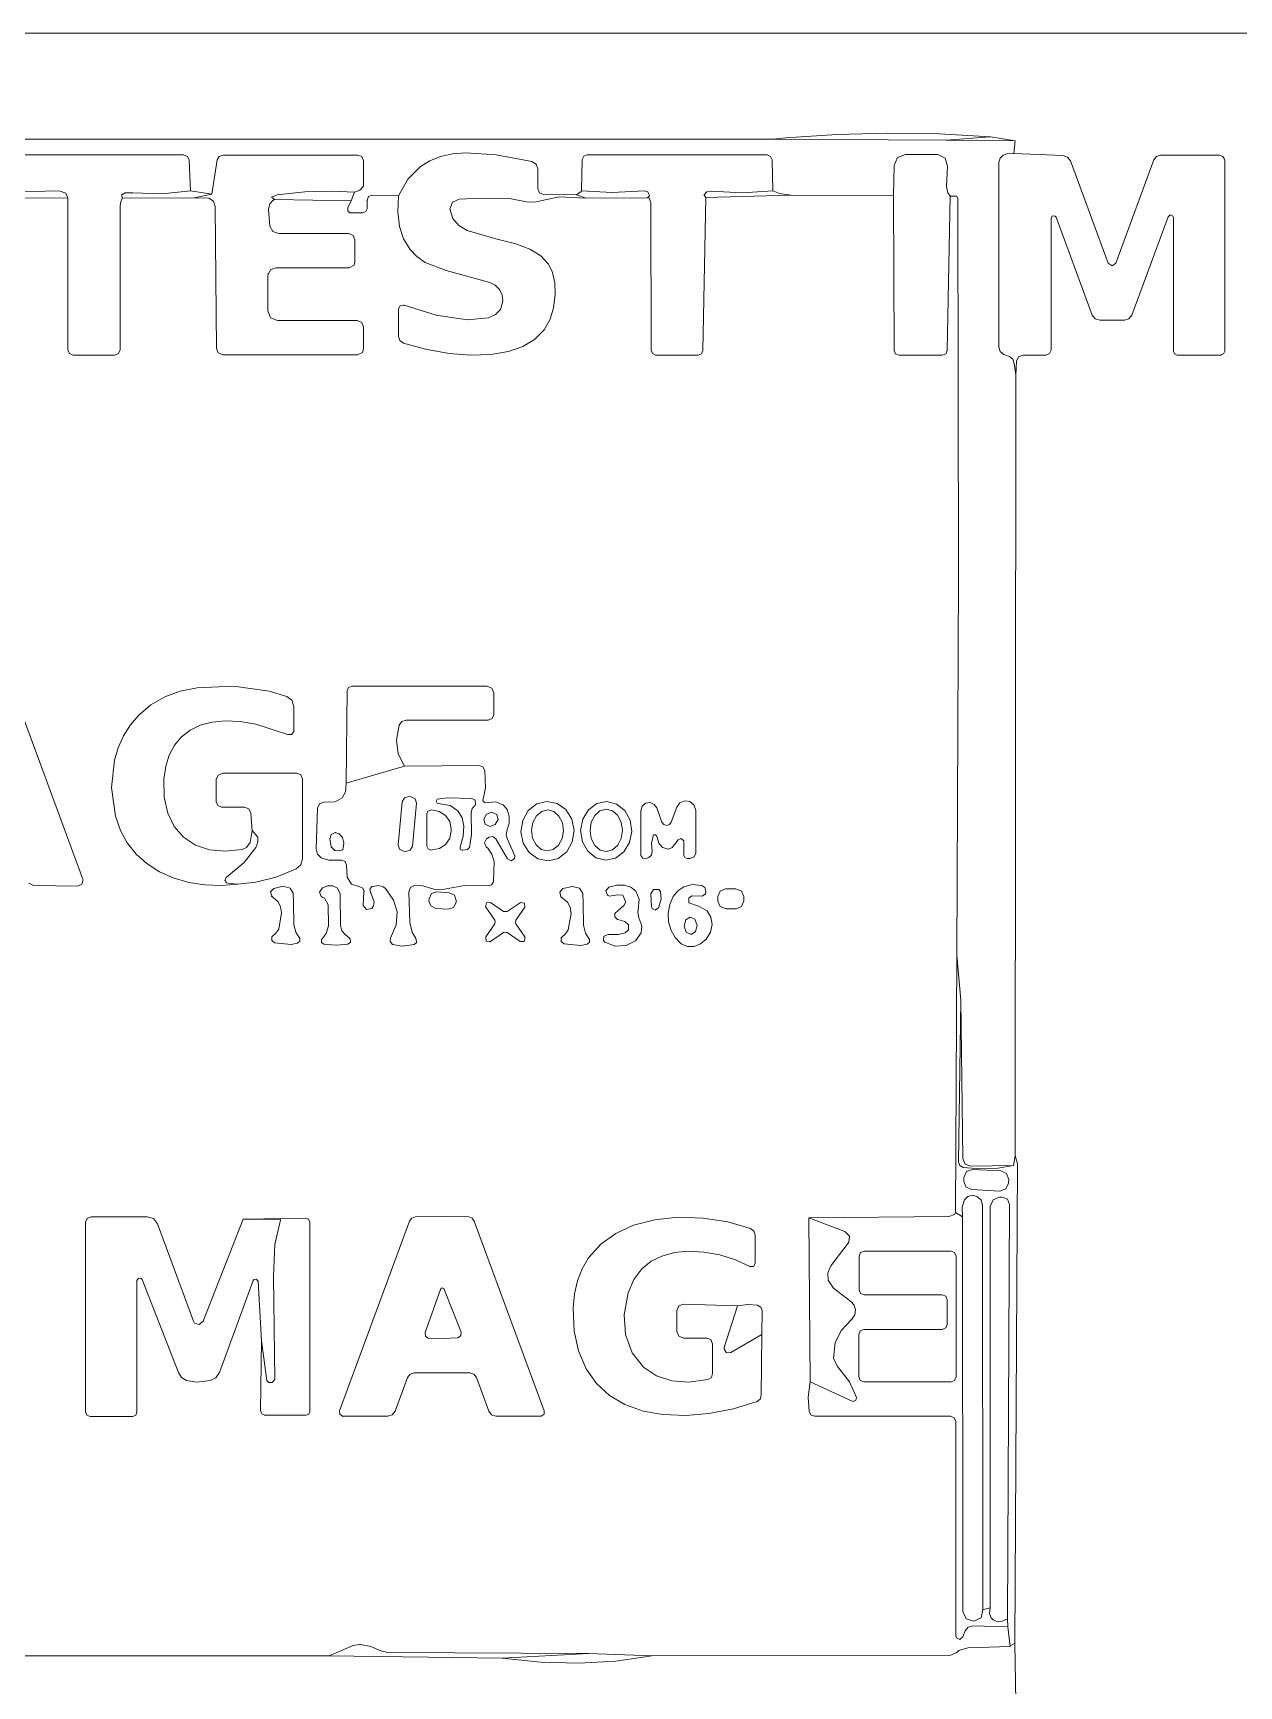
# Model space of a CAD drawing. Extents: x 0 to 650, y 0 to 488.
# Drawn here: x 410 to 548.6, y 298 to 488 of the extents above; entities that cross this region are included whole.
import ezdxf

# ---------------------------------------------------------------- set-up
doc = ezdxf.new("R2010")
doc.units = 0
doc.linetypes.add('Solid', pattern=[0])
doc.layers.add('Layer 1', color=7, linetype='Solid', lineweight=0)

msp = doc.modelspace()

# ---------------------------------------------------------------- linework, layer by layer
at = {"layer": 'Layer 1', "color": 7, "linetype": 'Solid', "lineweight": 0}
msp.add_line((0, 488), (650, 488), dxfattribs=at)
at = {"layer": 'Layer 1', "color": 8, "linetype": 'Solid', "lineweight": 0}
for p, q in [((494.97, 475.79), (408.5, 475.82)), ((522.71, 474.17), (522.85, 475.61)), ((448.56, 469.2), (448.38, 468.78)), ((448.98, 469.37), (448.56, 469.2)), ((452, 469.31), (448.98, 469.37)), ((508.89, 469.33), (497.09, 469.37)), ((516.17, 469.27), (515.39, 469.25)), ((516.27, 468.99), (516.17, 469.27)), ((413.99, 469.04), (406.21, 469.06)), ((446.16, 467.9), (446.55, 468.7)), ((446.16, 467.56), (446.16, 467.9)), ((446.42, 467.34), (446.16, 467.56)), ((446.51, 467.33), (446.42, 467.34)), ((447.91, 467.33), (446.51, 467.33)), ((448.26, 467.49), (447.91, 467.33)), ((448.38, 467.8), (448.26, 467.49)), ((448.38, 468.78), (448.38, 468.78)), ((448.38, 468.78), (448.38, 467.8)), ((516.36, 425.51), (516.27, 468.99)), ((522.86, 358.97), (522.96, 448.69)), ((516.16, 382.04), (516.36, 425.51)), ((516.4, 302.11), (516.16, 301.88)), ((517.43, 302.43), (516.4, 302.11)), ((522.31, 302.59), (517.43, 302.43)), ((523, 292.23), (522.82, 302.97)), ((444.03, 301.49), (403.85, 301.51)), ((515.35, 301.53), (481.12, 301.49)), ((516.16, 301.88), (515.35, 301.53))]:
    msp.add_line(p, q, dxfattribs=at)
at = {"layer": 'Layer 1', "color": 254, "linetype": 'Solid', "lineweight": 0}
for p, q in [((496.52, 475.94), (494.97, 475.79)), ((502.37, 476.33), (496.52, 475.94)), ((496.52, 475.94), (496.52, 475.94)), ((508.24, 476.49), (502.37, 476.33)), ((514.13, 476.41), (508.24, 476.49)), ((520.04, 476.09), (514.13, 476.41)), ((516.16, 382.04), (516, 352.46)), ((517.28, 357.15), (516.97, 356.49)), ((517.97, 357.4), (517.28, 357.15)), ((521.22, 357.24), (517.97, 357.4)), ((521.88, 356.93), (521.22, 357.24)), ((522.82, 302.97), (523.12, 358)), ((523.07, 358.34), (522.86, 358.97)), ((523.12, 358), (523.07, 358.34)), ((516.97, 356.49), (516.95, 356.07)), ((516.95, 356.07), (517.2, 355.39)), ((517.2, 355.39), (517.86, 355.08)), ((521.8, 355.17), (522.11, 355.83)), ((522.13, 356.25), (521.88, 356.93)), ((522.11, 355.83), (522.13, 356.25)), ((517.03, 353.9), (516.76, 353.07)), ((517.44, 354.29), (517.03, 353.9)), ((517.99, 354.43), (517.44, 354.29)), ((517.86, 355.08), (521.11, 354.92)), ((518.55, 354.27), (517.99, 354.43)), ((518.95, 353.87), (518.55, 354.27)), ((519.1, 353.31), (518.95, 353.87)), ((520.33, 353.91), (520.01, 353.15)), ((521.08, 354.22), (520.33, 353.91)), ((521.37, 354.22), (521.08, 354.22)), ((521.11, 354.92), (521.8, 355.17)), ((521.97, 353.97), (521.37, 354.22)), ((522.22, 353.37), (521.97, 353.97)), ((521.97, 305.75), (522.22, 353.37)), ((516.76, 353.07), (516.8, 351.96)), ((519.17, 306.8), (519.1, 353.31)), ((520.01, 353.15), (519.98, 307.03)), ((522.02, 304.84), (522.31, 302.59))]:
    msp.add_line(p, q, dxfattribs=at)
at = {"layer": 'Layer 1', "color": 250, "linetype": 'Solid', "lineweight": 0}
for p, q in [((514.94, 475.68), (494.97, 475.79)), ((420.6, 469.63), (420.2, 469.39)), ((420.2, 469.39), (420.22, 469.03)), ((421.47, 469.64), (420.6, 469.63)), ((424.83, 469.54), (421.47, 469.64)), ((428.09, 469.86), (424.83, 469.54)), ((428.53, 469.07), (430.56, 469.47)), ((438.04, 469.39), (437.41, 469.15)), ((441.24, 469.75), (438.04, 469.39)), ((444.43, 469.83), (441.24, 469.75)), ((446.94, 469.7), (444.43, 469.83)), ((472.45, 469.42), (473.57, 469.04)), ((476.55, 469.66), (473.04, 469.86)), ((480.26, 469.87), (476.55, 469.66)), ((480.67, 469.74), (480.26, 469.87)), ((480.6, 469.06), (480.85, 469.29)), ((480.85, 469.34), (480.67, 469.74)), ((480.85, 469.29), (480.85, 469.34)), ((487.11, 469.4), (487.1, 469.39)), ((487.1, 469.39), (487.32, 469.11)), ((487.45, 469.76), (487.11, 469.4)), ((487.92, 469.83), (487.45, 469.76)), ((491.51, 469.64), (487.92, 469.83)), ((495.01, 469.86), (491.51, 469.64)), ((437.41, 469.15), (437.76, 468.88)), ((516.61, 376.86), (516.16, 382.04)), ((522.86, 358.97), (522.68, 357.84)), ((522.82, 302.97), (522.31, 302.64)), ((522.31, 302.64), (522.31, 302.59)), ((473.83, 301.76), (463.92, 301.22))]:
    msp.add_line(p, q, dxfattribs=at)
at = {"layer": 'Layer 1', "color": 252, "linetype": 'Solid', "lineweight": 0}
for p, q in [((520.04, 476.09), (514.94, 475.68)), ((497.09, 469.37), (487.32, 469.11)), ((428.53, 469.07), (420.22, 469.03)), ((446.55, 468.7), (437.76, 468.88)), ((480.6, 469.06), (473.57, 469.04)), ((467.88, 399.41), (466.91, 398.65)), ((469.04, 399.7), (467.88, 399.41)), ((470.22, 399.47), (469.04, 399.7)), ((471.22, 398.75), (470.22, 399.47)), ((474.8, 399.44), (473.84, 398.73)), ((475.93, 399.68), (474.8, 399.44)), ((477.05, 399.4), (475.93, 399.68)), ((477.99, 398.65), (477.05, 399.4)), ((466.27, 397.52), (466.07, 396.21)), ((466.91, 398.65), (466.27, 397.52)), ((467.43, 397.29), (467.28, 396.39)), ((467.84, 398.05), (467.43, 397.29)), ((468.45, 398.55), (467.84, 398.05)), ((469.15, 398.72), (468.45, 398.55)), ((469.85, 398.53), (469.15, 398.72)), ((470.44, 398.01), (469.85, 398.53)), ((470.83, 397.24), (470.44, 398.01)), ((470.96, 396.33), (470.83, 397.24)), ((471.91, 397.65), (471.22, 398.75)), ((472.17, 396.35), (471.91, 397.65)), ((473.18, 397.65), (472.93, 396.37)), ((473.84, 398.73), (473.18, 397.65)), ((474.15, 397.3), (474.01, 396.37)), ((474.55, 398.09), (474.15, 397.3)), ((475.15, 398.62), (474.55, 398.09)), ((475.87, 398.81), (475.15, 398.62)), ((476.58, 398.63), (475.87, 398.81)), ((477.18, 398.1), (476.58, 398.63)), ((477.59, 397.31), (477.18, 398.1)), ((477.73, 396.37), (477.59, 397.31)), ((478.61, 397.55), (477.99, 398.65)), ((478.81, 396.25), (478.61, 397.55)), ((466.07, 396.21), (466.33, 394.91)), ((467.28, 396.39), (467.41, 395.48)), ((467.41, 395.48), (467.8, 394.71)), ((470.4, 394.67), (470.81, 395.43)), ((470.81, 395.43), (470.96, 396.33)), ((471.97, 395.04), (472.17, 396.35)), ((472.93, 396.37), (473.13, 395.07)), ((474.01, 396.37), (474.15, 395.43)), ((474.15, 395.43), (474.56, 394.64)), ((477.19, 394.65), (477.59, 395.44)), ((477.59, 395.44), (477.73, 396.37)), ((478.56, 394.97), (478.81, 396.25)), ((466.33, 394.91), (467.02, 393.81)), ((467.02, 393.81), (468.02, 393.09)), ((467.8, 394.71), (468.39, 394.19)), ((468.39, 394.19), (469.09, 394)), ((469.09, 394), (469.79, 394.17)), ((469.79, 394.17), (470.4, 394.67)), ((470.36, 393.15), (471.33, 393.91)), ((471.33, 393.91), (471.97, 395.04)), ((473.13, 395.07), (473.75, 393.97)), ((473.75, 393.97), (474.69, 393.22)), ((474.56, 394.64), (475.16, 394.11)), ((474.69, 393.22), (475.81, 392.94)), ((475.16, 394.11), (475.87, 393.93)), ((475.87, 393.93), (476.59, 394.12)), ((476.59, 394.12), (477.19, 394.65)), ((476.94, 393.18), (477.9, 393.89)), ((477.9, 393.89), (478.56, 394.97)), ((468.02, 393.09), (469.2, 392.86)), ((469.2, 392.86), (470.36, 393.15)), ((475.81, 392.94), (476.94, 393.18)), ((516.8, 351.96), (516, 352.46)), ((519.21, 306.83), (519.17, 306.8)), ((519.98, 307.03), (519.21, 306.83)), ((522.02, 304.84), (521.97, 305.75)), ((481.12, 301.49), (473.83, 301.76))]:
    msp.add_line(p, q, dxfattribs=at)
at = {"layer": 'Layer 1', "color": 47, "linetype": 'Solid', "lineweight": 0}
for p, q in [((514.94, 475.68), (522.85, 475.61)), ((427.3, 474), (406.59, 474)), ((427.73, 473.83), (427.3, 474)), ((427.92, 473.41), (427.73, 473.83)), ((428.09, 469.86), (427.92, 473.41)), ((431.16, 473.44), (430.56, 469.47)), ((431.37, 473.83), (431.16, 473.44)), ((431.79, 473.98), (431.37, 473.83)), ((447.29, 473.98), (431.79, 473.98)), ((447.77, 473.8), (447.29, 473.98)), ((447.99, 473.34), (447.77, 473.8)), ((447.99, 470.55), (447.99, 473.34)), ((455.6, 473.33), (454.51, 472.65)), ((456.83, 473.81), (455.6, 473.33)), ((458.21, 474.11), (456.83, 473.81)), ((459.72, 474.22), (458.21, 474.11)), ((463.22, 473.99), (459.72, 474.22)), ((467.33, 473.25), (463.22, 473.99)), ((467.81, 472.95), (467.33, 473.25)), ((473.12, 473.45), (473.04, 469.86)), ((473.29, 473.84), (473.12, 473.45)), ((473.68, 474), (473.29, 473.84)), ((494.35, 474), (473.68, 474)), ((494.76, 473.83), (494.35, 474)), ((494.93, 473.43), (494.76, 473.83)), ((495.01, 469.86), (494.93, 473.43)), ((509.36, 473.68), (508.97, 472.79)), ((510.25, 474.04), (509.36, 473.68)), ((513.9, 474.04), (510.25, 474.04)), ((513.98, 474.04), (513.9, 474.04)), ((514.82, 473.61), (513.98, 474.04)), ((515.09, 472.69), (514.82, 473.61)), ((521.14, 473.64), (521, 473.16)), ((521, 473.16), (521, 451.9)), ((521.5, 473.97), (521.14, 473.64)), ((521.92, 474.13), (521.5, 473.97)), ((522.71, 474.17), (521.92, 474.13)), ((453.08, 471.21), (452, 469.31)), ((454.51, 472.65), (453.08, 471.21)), ((454.51, 472.65), (454.51, 472.65)), ((468, 472.4), (467.81, 472.95)), ((468, 470.1), (468, 472.4)), ((508.97, 472.79), (508.89, 469.33)), ((514.99, 470.35), (515.09, 472.69)), ((406.51, 469.71), (412.98, 469.85)), ((412.98, 469.85), (413.77, 469.61)), ((413.77, 469.61), (413.99, 469.04)), ((446.94, 469.7), (447.57, 469.96)), ((447.57, 469.96), (447.59, 469.97)), ((447.59, 469.97), (447.97, 470.42)), ((447.97, 470.42), (447.99, 470.55)), ((468.19, 469.63), (468, 470.1)), ((468.66, 469.44), (468.19, 469.63)), ((472.45, 469.42), (468.66, 469.44)), ((515.12, 469.64), (514.99, 470.35)), ((515.39, 469.25), (515.12, 469.64)), ((521, 451.9), (521.16, 451.4)), ((521.16, 451.4), (521.58, 451.07)), ((521.58, 451.07), (522.21, 450.84)), ((522.21, 450.84), (522.61, 450.52)), ((522.61, 450.52), (522.74, 450.01)), ((522.74, 450.01), (522.96, 448.69)), ((444.03, 301.49), (463.92, 301.22))]:
    msp.add_line(p, q, dxfattribs=at)
at = {"layer": 'Layer 1', "color": 9, "linetype": 'Solid', "lineweight": 0}
for p, q in [((522.85, 475.61), (520.04, 476.09)), ((528.39, 473.93), (522.71, 474.17)), ((528.9, 473.75), (528.39, 473.93)), ((529.23, 473.32), (528.9, 473.75)), ((533.57, 461.56), (529.23, 473.32)), ((538.8, 473.42), (534.43, 461.56)), ((539.1, 473.8), (538.8, 473.42)), ((539.57, 473.95), (539.1, 473.8)), ((546.34, 473.95), (539.57, 473.95)), ((546.72, 473.82), (546.34, 473.95)), ((546.93, 473.49), (546.72, 473.82)), ((546.95, 473.34), (546.93, 473.49)), ((546.95, 451.44), (546.95, 473.34)), ((451.92, 467.44), (452, 469.31)), ((508.97, 451.53), (508.89, 469.33)), ((515.39, 469.25), (515.07, 451.53)), ((414, 451.61), (413.99, 469.04)), ((420.08, 468.61), (420.01, 468.2)), ((420.01, 468.2), (420.01, 451.6)), ((420.22, 469.03), (420.08, 468.61)), ((430.21, 469.03), (428.53, 469.07)), ((430.73, 468.67), (430.21, 469.03)), ((430.94, 468.07), (430.73, 468.67)), ((431.06, 451.76), (430.94, 468.07)), ((437.22, 468.37), (437.05, 467.74)), ((437.05, 467.74), (437.19, 465.82)), ((437.55, 468.77), (437.22, 468.37)), ((437.76, 468.88), (437.55, 468.77)), ((437.55, 468.77), (437.55, 468.77)), ((452.11, 465.78), (451.92, 467.44)), ((458.19, 468.56), (457.91, 467.75)), ((457.91, 467.75), (457.92, 467.68)), ((457.92, 467.68), (458.24, 466.69)), ((458.98, 468.91), (458.19, 468.56)), ((460.67, 468.97), (458.98, 468.91)), ((464.58, 469.02), (460.67, 468.97)), ((466.69, 468.61), (464.58, 469.02)), ((467.62, 468.56), (466.69, 468.61)), ((470.46, 469.17), (467.62, 468.56)), ((473.57, 469.04), (470.46, 469.17)), ((480.81, 469.01), (480.6, 469.06)), ((480.99, 468.51), (480.81, 469.01)), ((481.02, 451.54), (480.99, 468.51)), ((487.32, 469.11), (486.99, 451.53)), ((437.19, 465.82), (437.56, 465.2)), ((452.58, 464.34), (452.11, 465.78)), ((458.24, 466.69), (458.92, 465.9)), ((458.92, 465.9), (459.87, 465.31)), ((527, 466.72), (527.16, 466.99)), ((527, 451.57), (527, 466.72)), ((527.16, 466.99), (527.47, 466.97)), ((527.47, 466.97), (527.58, 466.83)), ((527.58, 466.83), (531.73, 455.59)), ((536.27, 455.59), (540.44, 466.89)), ((540.44, 466.89), (540.7, 467.1)), ((540.7, 467.1), (540.99, 466.97)), ((540.99, 466.97), (541.05, 466.79)), ((541.05, 466.79), (541.05, 451.45)), ((437.56, 465.2), (438.23, 464.96)), ((438.23, 464.96), (446.28, 464.96)), ((446.28, 464.96), (446.78, 464.75)), ((446.78, 464.75), (446.99, 464.25)), ((446.99, 464.25), (446.99, 461.67)), ((453.32, 463.12), (452.58, 464.34)), ((459.87, 465.31), (463.2, 464.34)), ((463.2, 464.34), (465.49, 463.78)), ((465.49, 463.78), (467.08, 463.18)), ((446.99, 461.67), (446.89, 461.32)), ((454.1, 462.31), (453.32, 463.12)), ((453.32, 463.12), (453.32, 463.12)), ((453.32, 463.12), (453.32, 463.12)), ((455.05, 461.64), (454.1, 462.31)), ((457.46, 460.7), (455.05, 461.64)), ((467.08, 463.18), (468.35, 462.39)), ((468.35, 462.39), (469.22, 461.43)), ((437, 460.3), (436.97, 460.08)), ((436.97, 460.08), (436.97, 456.07)), ((437.33, 460.82), (437, 460.3)), ((437.91, 461.02), (437.33, 460.82)), ((446.34, 461.02), (437.91, 461.02)), ((446.89, 461.32), (446.34, 461.02)), ((462.48, 459.35), (457.46, 460.7)), ((469.22, 461.43), (469.7, 460.47)), ((469.7, 460.47), (469.97, 459.28)), ((534, 461.26), (533.57, 461.56)), ((534.43, 461.56), (534, 461.26)), ((463.11, 459.03), (462.48, 459.35)), ((463.6, 458.53), (463.11, 459.03)), ((463.91, 457.89), (463.6, 458.53)), ((464, 457.19), (463.91, 457.89)), ((470, 457.96), (469.8, 456.4)), ((469.97, 459.28), (470, 457.96)), ((436.97, 456.07), (437.29, 455.29)), ((452.01, 456.29), (452.18, 456.64)), ((452.01, 453.14), (452.01, 456.29)), ((452.18, 456.64), (452.55, 456.74)), ((452.55, 456.74), (452.64, 456.71)), ((452.64, 456.71), (456.31, 455.58)), ((463.16, 455.64), (463.72, 456.22)), ((463.72, 456.22), (464, 457.19)), ((469.8, 456.4), (469.38, 455.04)), ((437.29, 455.29), (438.07, 454.97)), ((438.07, 454.97), (447.23, 454.97)), ((447.23, 454.97), (447.77, 454.75)), ((447.77, 454.75), (447.99, 454.21)), ((447.99, 454.21), (447.99, 451.72)), ((456.31, 455.58), (459.93, 455.04)), ((459.93, 455.04), (462.35, 455.27)), ((462.35, 455.27), (463.16, 455.64)), ((469.38, 455.04), (468.73, 453.91)), ((531.73, 455.59), (532.06, 455.16)), ((532.06, 455.16), (532.58, 455)), ((532.58, 455), (535.43, 455)), ((535.43, 455), (535.94, 455.16)), ((535.94, 455.16), (536.27, 455.59)), ((452.16, 452.66), (452.01, 453.14)), ((452.56, 452.37), (452.16, 452.66)), ((455.09, 451.67), (452.56, 452.37)), ((467.63, 452.79), (466.27, 451.97)), ((468.73, 453.91), (467.63, 452.79)), ((414, 451.6), (414, 451.61)), ((414.18, 451.18), (414, 451.6)), ((414.61, 451), (414.18, 451.18)), ((419.41, 451), (414.61, 451)), ((419.83, 451.18), (419.41, 451)), ((420.01, 451.6), (419.83, 451.18)), ((431.28, 451.24), (431.06, 451.76)), ((431.81, 451.02), (431.28, 451.24)), ((447.29, 451.02), (431.81, 451.02)), ((447.84, 451.29), (447.29, 451.02)), ((447.99, 451.72), (447.84, 451.29)), ((457.8, 451.19), (455.09, 451.67)), ((460.32, 450.99), (457.8, 451.19)), ((462.62, 451.06), (460.32, 450.99)), ((464.63, 451.4), (462.62, 451.06)), ((466.27, 451.97), (464.63, 451.4)), ((481.18, 451.16), (481.02, 451.54)), ((481.55, 451), (481.18, 451.16)), ((486.45, 451), (481.55, 451)), ((481.55, 451), (481.55, 451)), ((486.83, 451.15), (486.45, 451)), ((486.99, 451.53), (486.83, 451.15)), ((509.13, 451.15), (508.97, 451.53)), ((508.97, 451.53), (508.97, 451.53)), ((509.52, 450.99), (509.13, 451.15)), ((514.51, 450.99), (509.52, 450.99)), ((514.9, 451.15), (514.51, 450.99)), ((515.07, 451.53), (514.9, 451.15)), ((522.96, 448.69), (523.03, 450.28)), ((523.03, 450.28), (523.26, 450.78)), ((523.26, 450.78), (523.77, 450.99)), ((523.77, 450.99), (526.41, 450.99)), ((526.41, 450.99), (526.83, 451.16)), ((526.83, 451.16), (527, 451.57)), ((527, 451.57), (527, 451.57)), ((541.05, 451.45), (541.18, 451.13)), ((541.18, 451.13), (541.49, 451)), ((541.49, 451), (546.52, 451)), ((546.52, 451), (546.82, 451.13)), ((546.82, 451.13), (546.95, 451.44)), ((415.71, 390.78), (407.77, 412.3)), ((426.9, 412.36), (425.15, 411.71)), ((428.86, 412.75), (426.9, 412.36)), ((433.08, 412.93), (428.86, 412.75)), ((437.13, 412.36), (433.08, 412.93)), ((439.16, 411.77), (437.13, 412.36)), ((446.09, 412.43), (445.97, 401.78)), ((446.25, 412.79), (446.09, 412.43)), ((446.62, 412.94), (446.25, 412.79)), ((462.19, 412.94), (446.62, 412.94)), ((462.74, 412.71), (462.19, 412.94)), ((462.97, 412.16), (462.74, 412.71)), ((423.53, 410.78), (422.15, 409.62)), ((425.15, 411.71), (423.53, 410.78)), ((439.75, 411.32), (439.16, 411.77)), ((439.98, 410.61), (439.75, 411.32)), ((439.98, 407.86), (439.98, 410.61)), ((462.97, 409.72), (462.97, 412.16)), ((421.18, 408.49), (420.39, 407.24)), ((422.15, 409.62), (421.18, 408.49)), ((428.04, 407.89), (429.2, 408.45)), ((429.2, 408.45), (430.59, 408.82)), ((430.59, 408.82), (432.07, 408.96)), ((432.07, 408.96), (433.81, 408.88)), ((433.81, 408.88), (435.58, 408.58)), ((435.58, 408.58), (439.22, 407.37)), ((451.77, 406.75), (452.08, 408.47)), ((452.08, 408.47), (452.38, 408.88)), ((452.38, 408.88), (452.86, 409.04)), ((452.86, 409.04), (462.29, 409.04)), ((462.29, 409.04), (462.75, 409.22)), ((462.75, 409.22), (462.97, 409.66)), ((462.97, 409.66), (462.97, 409.72)), ((420.39, 407.24), (419.77, 405.87)), ((426.25, 406.17), (427.02, 407.1)), ((427.02, 407.1), (428.04, 407.89)), ((439.22, 407.37), (439.68, 407.38)), ((439.68, 407.38), (439.97, 407.75)), ((439.97, 407.75), (439.98, 407.86)), ((451.97, 405.18), (451.77, 406.75)), ((419.77, 405.87), (419.34, 404.42)), ((425.25, 403.75), (425.64, 405.02)), ((425.64, 405.02), (426.25, 406.17)), ((452.68, 403.76), (451.97, 405.18)), ((451.97, 405.18), (451.97, 405.18)), ((419.34, 404.42), (419.02, 401.3)), ((425.04, 402.26), (425.25, 403.75)), ((431.27, 402.72), (431.05, 402.2)), ((431.79, 402.94), (431.27, 402.72)), ((440.31, 402.94), (431.79, 402.94)), ((440.76, 402.75), (440.31, 402.94)), ((440.95, 402.3), (440.76, 402.75)), ((461.25, 403.83), (452.68, 403.76)), ((461.69, 403.66), (461.25, 403.83)), ((461.9, 403.25), (461.69, 403.66)), ((461.98, 401.25), (461.9, 403.25)), ((419.02, 401.3), (419.47, 398.01)), ((425.07, 400.17), (425.04, 402.26)), ((431.05, 402.2), (431.05, 399.65)), ((440.95, 393.09), (440.95, 402.3)), ((445.97, 401.78), (445.9, 400.8)), ((461.69, 399.82), (461.98, 401.25)), ((425.48, 398.34), (425.07, 400.17)), ((431.05, 399.65), (431.23, 399.22)), ((431.23, 399.22), (431.66, 399.04)), ((431.66, 399.04), (434.28, 399.04)), ((434.28, 399.04), (434.8, 398.84)), ((442.68, 398.92), (442.54, 394.24)), ((442.91, 399.43), (442.68, 398.92)), ((443.43, 399.61), (442.91, 399.43)), ((443.46, 399.61), (443.43, 399.61)), ((444.7, 399.66), (443.46, 399.61)), ((445.53, 400.11), (444.7, 399.66)), ((445.9, 400.8), (445.53, 400.11)), ((445.53, 400.11), (445.53, 400.11)), ((445.53, 400.11), (445.53, 400.11)), ((452.43, 399.64), (451.96, 394.72)), ((452.67, 400.1), (452.43, 399.64)), ((453.17, 400.25), (452.67, 400.1)), ((453.45, 400.22), (453.17, 400.25)), ((453.91, 399.98), (453.45, 400.22)), ((453.59, 394.56), (454.06, 399.48)), ((454.06, 399.48), (453.91, 399.98)), ((456.44, 399.94), (456.33, 399.71)), ((456.33, 399.71), (456.45, 399.5)), ((457.63, 400.1), (456.44, 399.94)), ((456.45, 399.5), (456.57, 399.47)), ((456.57, 399.47), (457.92, 399.22)), ((460.44, 400.04), (457.63, 400.1)), ((457.92, 399.22), (458.83, 398.61)), ((460.81, 399.83), (460.44, 400.04)), ((460.48, 398.88), (460.79, 399.28)), ((460.79, 399.28), (460.86, 399.4)), ((460.86, 399.4), (460.81, 399.83)), ((461.67, 399.75), (461.69, 399.82)), ((461.94, 399.54), (461.67, 399.75)), ((463.14, 399.66), (461.94, 399.54)), ((464.02, 399.3), (463.14, 399.66)), ((464.49, 398.75), (464.02, 399.3)), ((480, 399.17), (479.83, 398.63)), ((480.39, 399.49), (480, 399.17)), ((480.9, 399.56), (480.39, 399.49)), ((481.37, 399.36), (480.9, 399.56)), ((481.67, 398.95), (481.37, 399.36)), ((482.27, 397.32), (481.67, 398.95)), ((483.98, 399.03), (483.35, 397.32)), ((484.33, 399.52), (483.98, 399.03)), ((484.89, 399.76), (484.33, 399.52)), ((485.48, 399.67), (484.89, 399.76)), ((485.95, 399.29), (485.48, 399.67)), ((486.15, 398.65), (485.95, 399.29)), ((419.47, 398.01), (420.03, 396.37)), ((426.22, 396.8), (425.48, 398.34)), ((434.8, 398.84), (435.04, 398.34)), ((435.04, 398.34), (435.18, 396.35)), ((455.37, 398.59), (455.25, 398.28)), ((455.25, 398.28), (455.27, 394.54)), ((455.68, 398.71), (455.37, 398.59)), ((455.84, 398.72), (455.68, 398.71)), ((456.68, 398.55), (455.84, 398.72)), ((457.4, 398.08), (456.68, 398.55)), ((457.89, 397.37), (457.4, 398.08)), ((458.06, 396.53), (457.89, 397.37)), ((458.83, 398.61), (459.31, 397.82)), ((459.31, 397.82), (459.5, 396.86)), ((460.35, 398.39), (460.48, 398.88)), ((460.39, 395.88), (460.35, 398.39)), ((462.12, 398.24), (461.79, 397.66)), ((461.79, 397.66), (461.94, 397.08)), ((461.94, 397.08), (462.5, 396.82)), ((462.74, 398.46), (462.12, 398.24)), ((462.5, 396.82), (463.12, 397.04)), ((463.3, 398.2), (462.74, 398.46)), ((463.12, 397.04), (463.45, 397.62)), ((463.45, 397.62), (463.3, 398.2)), ((464.45, 396.27), (464.72, 397.18)), ((464.73, 398.02), (464.49, 398.75)), ((464.72, 397.18), (464.73, 398.02)), ((479.83, 398.63), (479.83, 393.58)), ((482.48, 397.05), (482.27, 397.32)), ((482.81, 396.94), (482.48, 397.05)), ((483.14, 397.05), (482.81, 396.94)), ((483.35, 397.32), (483.14, 397.05)), ((486.15, 393.76), (486.15, 398.65)), ((420.03, 396.37), (420.83, 394.92)), ((427.29, 395.57), (426.22, 396.8)), ((428.66, 394.68), (427.29, 395.57)), ((435.18, 396.35), (434.96, 394.98)), ((444.27, 395.9), (444.12, 395.39)), ((444.12, 395.39), (444.27, 394.46)), ((444.72, 396.12), (444.27, 395.9)), ((445.19, 395.98), (444.72, 396.12)), ((445.56, 395.55), (445.19, 395.98)), ((445.73, 394.93), (445.56, 395.55)), ((457.42, 394.77), (457.9, 395.48)), ((457.9, 395.48), (458.06, 396.33)), ((458.06, 396.33), (458.06, 396.53)), ((458.06, 396.53), (458.06, 396.53)), ((458.06, 396.33), (458.06, 396.33)), ((459.41, 395.69), (459.07, 394.48)), ((459.5, 396.86), (459.41, 395.69)), ((460.16, 394.39), (460.39, 395.88)), ((461.89, 394.94), (462.11, 395.38)), ((462.11, 395.38), (462.43, 395.58)), ((462.43, 395.58), (462.84, 395.65)), ((462.84, 395.65), (463.18, 395.41)), ((463.18, 395.41), (463.19, 395.4)), ((463.19, 395.4), (464.52, 393.1)), ((464.37, 395.8), (464.45, 396.27)), ((464.53, 395.35), (464.37, 395.8)), ((465.37, 393.43), (464.53, 395.35)), ((481.08, 394.89), (481.25, 395.74)), ((481.25, 395.74), (481.32, 395.84)), ((481.32, 395.84), (481.55, 395.87)), ((481.55, 395.87), (481.69, 395.69)), ((481.69, 395.69), (481.91, 394.88)), ((483.46, 394.41), (484.12, 395.28)), ((484.12, 395.28), (484.46, 395.43)), ((484.46, 395.43), (484.76, 395.22)), ((484.76, 395.22), (484.8, 395.05)), ((420.83, 394.92), (421.85, 393.64)), ((421.85, 393.64), (423.06, 392.56)), ((430.29, 394.14), (428.66, 394.68)), ((432.06, 393.98), (430.29, 394.14)), ((434.04, 394.19), (432.06, 393.98)), ((434.52, 394.39), (434.04, 394.19)), ((434.96, 394.98), (434.52, 394.39)), ((442.54, 394.24), (442.68, 393.65)), ((442.68, 393.65), (443.1, 393.21)), ((443.1, 393.21), (443.97, 392.95)), ((444.27, 394.46), (444.68, 394.06)), ((444.68, 394.06), (445.23, 394)), ((445.23, 394), (445.56, 394.14)), ((445.56, 394.14), (445.65, 394.29)), ((445.65, 394.29), (445.73, 394.93)), ((451.96, 394.72), (452.11, 394.22)), ((452.11, 394.22), (452.57, 393.98)), ((452.57, 393.98), (452.85, 393.95)), ((452.85, 393.95), (453.35, 394.1)), ((453.35, 394.1), (453.59, 394.56)), ((455.27, 394.54), (455.4, 394.24)), ((455.4, 394.24), (455.7, 394.11)), ((455.7, 394.11), (455.86, 394.12)), ((455.86, 394.12), (456.71, 394.29)), ((456.71, 394.29), (457.42, 394.77)), ((459.07, 394.48), (459.09, 394.22)), ((459.09, 394.22), (459.31, 394.09)), ((459.31, 394.09), (459.39, 394.09)), ((459.39, 394.09), (459.93, 394.18)), ((459.93, 394.18), (460.16, 394.39)), ((462.07, 394.48), (461.89, 394.94)), ((462.11, 394.45), (462.07, 394.48)), ((462.26, 394.31), (462.11, 394.45)), ((462.72, 393.64), (462.26, 394.31)), ((462.98, 392.78), (462.72, 393.64)), ((465.34, 393.14), (465.37, 393.43)), ((479.83, 393.58), (479.84, 393.5)), ((479.84, 393.5), (480.06, 393.18)), ((480.45, 393.15), (480.76, 393.27)), ((480.76, 393.27), (481.07, 393.53)), ((481.07, 393.53), (481.14, 393.94)), ((481.14, 393.94), (481.08, 394.89)), ((481.91, 394.88), (482.33, 394.39)), ((482.33, 394.39), (483.02, 394.2)), ((483.02, 394.2), (483.46, 394.41)), ((484.8, 395.05), (484.8, 393.49)), ((484.8, 393.49), (484.91, 393.24)), ((484.91, 393.24), (485.16, 393.13)), ((485.51, 393.13), (485.96, 393.31)), ((485.96, 393.31), (486.15, 393.76)), ((423.06, 392.56), (424.51, 391.62)), ((424.51, 391.62), (426.11, 390.9)), ((437.95, 391), (440.25, 391.95)), ((440.25, 391.95), (440.76, 392.42)), ((440.76, 392.42), (440.95, 393.09)), ((443.97, 392.95), (445.43, 392.93)), ((445.43, 392.93), (445.85, 392.78)), ((445.85, 392.78), (446.02, 392.37)), ((446.02, 392.37), (446.02, 392.33)), ((446.02, 392.33), (446.09, 391)), ((462.9, 390.46), (462.98, 392.78)), ((464.52, 393.1), (464.95, 392.87)), ((464.95, 392.87), (465.34, 393.14)), ((480.06, 393.18), (480.45, 393.15)), ((485.16, 393.13), (485.51, 393.13)), ((409.47, 390.29), (410.09, 390.03)), ((410.09, 390.03), (415.14, 389.97)), ((415.14, 389.97), (415.61, 390.18)), ((415.61, 390.18), (415.74, 390.67)), ((415.74, 390.67), (415.71, 390.78)), ((426.11, 390.9), (427.88, 390.39)), ((427.88, 390.39), (429.73, 390.1)), ((429.73, 390.1), (431.63, 390.04)), ((431.63, 390.04), (433.54, 390.2)), ((433.54, 390.2), (435.6, 390.41)), ((435.6, 390.41), (437.95, 391)), ((435.6, 390.41), (435.6, 390.41)), ((437.66, 389.7), (437.3, 389.3)), ((438.75, 389.94), (437.66, 389.7)), ((439.54, 389.74), (438.75, 389.94)), ((439.89, 389.14), (439.54, 389.74)), ((439.54, 389.74), (439.54, 389.74)), ((439.54, 389.74), (439.54, 389.74)), ((443.25, 389.76), (442.92, 389.28)), ((443.88, 390), (443.25, 389.76)), ((444.45, 389.99), (443.88, 390)), ((445, 389.71), (444.45, 389.99)), ((444.45, 389.99), (444.45, 389.99)), ((445.29, 389.06), (445, 389.71)), ((446.09, 391), (446.58, 390.19)), ((446.58, 390.19), (447.55, 389.88)), ((447.55, 389.88), (447.91, 389.72)), ((447.91, 389.72), (448.04, 389.35)), ((448.71, 389.63), (448.94, 389.91)), ((448.78, 389.28), (448.71, 389.63)), ((448.94, 389.91), (449, 389.93)), ((449, 389.93), (449.69, 390.04)), ((449.69, 390.04), (450.24, 389.89)), ((450.24, 389.89), (450.5, 389.68)), ((450.5, 389.68), (451.43, 388.36)), ((453.19, 389.31), (453.38, 389.79)), ((453.38, 389.79), (453.82, 390.04)), ((453.82, 390.04), (454.81, 390.01)), ((454.81, 390.01), (456.05, 389.63)), ((456.05, 389.63), (457.06, 389.58)), ((457.06, 389.58), (459.59, 390.03)), ((459.59, 390.03), (462.29, 390)), ((462.29, 390), (462.69, 390.11)), ((462.69, 390.11), (462.9, 390.46)), ((470.9, 389.67), (470.54, 389.27)), ((472.01, 389.92), (470.9, 389.67)), ((472.8, 389.72), (472.01, 389.92)), ((472.81, 389.71), (472.8, 389.72)), ((472.8, 389.72), (472.8, 389.72)), ((473.17, 389.12), (472.81, 389.71)), ((476.17, 389.83), (475.83, 389.42)), ((475.83, 389.42), (476.01, 388.93)), ((477.1, 390.07), (476.17, 389.83)), ((477.96, 390.07), (477.1, 390.07)), ((478.7, 389.83), (477.96, 390.07)), ((479.26, 389.37), (478.7, 389.83)), ((481.3, 389.59), (481.01, 389.07)), ((481.9, 389.57), (481.3, 389.59)), ((482.12, 389.3), (481.9, 389.57)), ((484.1, 389.42), (483.57, 388.76)), ((484.8, 389.89), (484.1, 389.42)), ((485.73, 390.13), (484.8, 389.89)), ((486.84, 390.03), (485.73, 390.13)), ((487.2, 389.79), (486.84, 390.03)), ((487.31, 389.38), (487.2, 389.79)), ((489.58, 389.65), (488.96, 389.39)), ((490.78, 389.65), (489.58, 389.65)), ((491.41, 389.4), (490.78, 389.65)), ((437.3, 389.3), (437.42, 388.79)), ((437.42, 388.79), (437.58, 388.66)), ((437.58, 388.66), (438.15, 388.17)), ((438.15, 388.17), (438.15, 388.17)), ((438.15, 388.17), (438.45, 387.6)), ((438.45, 387.6), (438.56, 386.89)), ((439.93, 388.07), (439.89, 389.14)), ((439.96, 385.53), (439.93, 388.07)), ((442.92, 389.28), (443.12, 388.76)), ((443.12, 388.76), (443.31, 388.65)), ((443.31, 388.65), (443.5, 388.56)), ((443.5, 388.56), (443.9, 387.81)), ((443.9, 387.81), (443.96, 385.39)), ((445.33, 385.45), (445.29, 389.06)), ((448.03, 389.3), (447.92, 387.75)), ((447.92, 387.75), (448.32, 387.27)), ((448.04, 389.35), (448.03, 389.3)), ((449.18, 388.15), (448.78, 389.28)), ((448.93, 387.39), (449.11, 387.68)), ((449.11, 387.68), (449.18, 388.15)), ((451.43, 388.36), (451.85, 386.99)), ((453.31, 385.8), (453.19, 389.31)), ((455.51, 388.51), (455.5, 388.29)), ((455.5, 388.29), (455.7, 387.68)), ((455.8, 389.1), (455.51, 388.51)), ((455.7, 387.68), (456.29, 387.39)), ((456.42, 389.3), (455.8, 389.1)), ((457.83, 389.21), (456.42, 389.3)), ((458.42, 388.92), (457.83, 389.21)), ((458.32, 387.5), (458.61, 388.09)), ((458.62, 388.31), (458.42, 388.92)), ((458.61, 388.09), (458.62, 388.31)), ((462.1, 388.05), (462.01, 387.59)), ((462.01, 387.59), (462.04, 387.54)), ((462.04, 387.54), (463.07, 386.05)), ((462.56, 388.07), (462.1, 388.05)), ((464.06, 387.03), (462.56, 388.07)), ((465.98, 388.06), (464.49, 387.03)), ((465.47, 386.04), (466.51, 387.54)), ((465.99, 388.07), (465.98, 388.06)), ((466.47, 388.02), (465.99, 388.07)), ((466.51, 387.54), (466.47, 388.02)), ((470.54, 389.27), (470.66, 388.74)), ((470.66, 388.74), (470.82, 388.61)), ((470.82, 388.61), (471.4, 388.13)), ((471.4, 388.13), (471.71, 387.55)), ((471.71, 387.55), (471.83, 386.82)), ((473.21, 388.02), (473.17, 389.12)), ((473.25, 385.46), (473.21, 388.02)), ((476.01, 388.93), (476.24, 388.81)), ((476.24, 388.81), (477.18, 388.97)), ((477.18, 388.97), (477.76, 388.92)), ((477.95, 387.76), (477.55, 387.43)), ((477.76, 388.92), (478.1, 388.21)), ((478.1, 388.11), (477.95, 387.76)), ((478.1, 388.21), (478.1, 388.11)), ((479.64, 388.47), (479.26, 389.37)), ((479.53, 387.22), (479.64, 388.47)), ((481.01, 389.07), (481.06, 387.61)), ((481.06, 387.61), (481.13, 387.4)), ((481.86, 387.45), (482.19, 388.47)), ((482.19, 388.47), (482.12, 389.3)), ((483.17, 387.86), (482.99, 386.87)), ((483.57, 388.76), (483.17, 387.86)), ((485.35, 388.05), (485.37, 388.58)), ((486.47, 387.66), (485.35, 388.05)), ((485.37, 388.58), (485.69, 388.84)), ((485.69, 388.84), (486.91, 388.8)), ((487.48, 387.11), (486.47, 387.66)), ((486.91, 388.8), (487.28, 389.08)), ((487.28, 389.08), (487.31, 389.38)), ((488.96, 389.39), (488.71, 388.76)), ((488.71, 388.76), (488.71, 388.24)), ((488.71, 388.24), (488.97, 387.62)), ((488.97, 387.62), (489.6, 387.37)), ((490.8, 387.37), (491.42, 387.63)), ((491.67, 388.78), (491.41, 389.4)), ((491.42, 387.63), (491.67, 388.26)), ((491.67, 388.26), (491.67, 388.78)), ((438.56, 386.89), (438.24, 385.03)), ((448.32, 387.27), (448.93, 387.39)), ((451.85, 386.99), (451.73, 385.52)), ((451.85, 386.99), (451.85, 386.99)), ((453.57, 384.66), (453.31, 385.8)), ((456.29, 387.39), (457.7, 387.3)), ((457.7, 387.3), (458.32, 387.5)), ((463.07, 385.62), (462.03, 384.12)), ((463.07, 386.05), (463.12, 385.93)), ((463.12, 385.93), (463.07, 385.62)), ((464.49, 387.03), (464.06, 387.03)), ((465.43, 385.69), (465.47, 386.04)), ((465.47, 385.61), (465.43, 385.69)), ((471.83, 386.82), (471.51, 384.94)), ((476.86, 386.82), (476.85, 386.42)), ((476.85, 386.42), (477.14, 386.16)), ((477.55, 387.43), (476.86, 386.82)), ((477.14, 386.16), (477.21, 386.14)), ((477.21, 386.14), (478.01, 385.91)), ((478.01, 385.91), (478.41, 385.52)), ((479.49, 386.98), (479.53, 387.22)), ((479.63, 386.32), (479.49, 386.98)), ((479.95, 385.39), (479.63, 386.32)), ((481.13, 387.4), (481.51, 387.21)), ((481.51, 387.21), (481.86, 387.45)), ((482.99, 386.87), (483.04, 385.84)), ((483.04, 385.84), (483.32, 384.85)), ((485, 386.09), (484.81, 385.37)), ((485.52, 386.41), (485, 386.09)), ((486.07, 386.15), (485.52, 386.41)), ((486.33, 385.45), (486.07, 386.15)), ((487.91, 386.39), (487.48, 387.11)), ((488.03, 385.54), (487.91, 386.39)), ((489.6, 387.37), (490.8, 387.37)), ((437.46, 384.18), (437.43, 384.13)), ((437.43, 384.13), (437.44, 383.72)), ((437.44, 383.72), (437.75, 383.45)), ((437.91, 384.56), (437.46, 384.18)), ((438.24, 385.03), (437.91, 384.56)), ((440.19, 384.66), (439.96, 385.53)), ((440.58, 384.05), (440.19, 384.66)), ((440.64, 383.97), (440.58, 384.05)), ((440.66, 383.62), (440.64, 383.97)), ((443.16, 383.81), (443.15, 383.49)), ((443.23, 383.9), (443.16, 383.81)), ((443.7, 384.53), (443.23, 383.9)), ((443.96, 385.39), (443.7, 384.53)), ((445.48, 384.83), (445.33, 385.45)), ((445.89, 384.35), (445.48, 384.83)), ((446.33, 384.01), (445.89, 384.35)), ((446.43, 383.9), (446.33, 384.01)), ((446.46, 383.52), (446.43, 383.9)), ((451.08, 383.99), (451.02, 383.58)), ((451.73, 385.52), (451.08, 383.99)), ((453.98, 383.93), (453.57, 384.66)), ((454.04, 383.85), (453.98, 383.93)), ((454.05, 383.49), (454.04, 383.85)), ((462.03, 384.12), (462.07, 383.64)), ((462.56, 383.6), (464.05, 384.63)), ((464.05, 384.63), (464.16, 384.68)), ((464.16, 384.68), (464.48, 384.63)), ((464.48, 384.63), (465.98, 383.59)), ((466.5, 384.12), (465.47, 385.61)), ((466.43, 383.6), (466.55, 384.04)), ((466.55, 384.04), (466.5, 384.12)), ((470.72, 384.07), (470.69, 384.02)), ((470.69, 384.02), (470.7, 383.61)), ((471.18, 384.47), (470.72, 384.07)), ((471.51, 384.94), (471.18, 384.47)), ((473.49, 384.57), (473.25, 385.46)), ((473.88, 383.96), (473.49, 384.57)), ((473.94, 383.87), (473.88, 383.96)), ((473.96, 383.52), (473.94, 383.87)), ((475.61, 384.23), (475.54, 383.73)), ((475.54, 383.73), (475.71, 383.52)), ((476.08, 384.41), (475.61, 384.23)), ((477.29, 384.4), (476.08, 384.41)), ((478.05, 384.61), (477.29, 384.4)), ((478.41, 384.95), (478.05, 384.61)), ((478.41, 385.52), (478.44, 385.45)), ((478.44, 385.45), (478.41, 384.95)), ((479.24, 383.66), (479.89, 384.59)), ((479.89, 384.59), (479.95, 385.39)), ((483.32, 384.85), (483.78, 384.05)), ((483.78, 384.05), (484.44, 383.38)), ((484.81, 385.37), (485.07, 384.67)), ((485.07, 384.67), (485.62, 384.41)), ((485.62, 384.41), (486.14, 384.73)), ((486.14, 384.73), (486.33, 385.45)), ((486.72, 383.32), (487.36, 383.86)), ((487.36, 383.86), (487.84, 384.66)), ((487.84, 384.66), (488.03, 385.54)), ((437.75, 383.45), (439.66, 383.25)), ((439.66, 383.25), (440.39, 383.39)), ((440.39, 383.39), (440.66, 383.62)), ((443.15, 383.49), (443.4, 383.28)), ((443.4, 383.28), (443.68, 383.24)), ((443.68, 383.24), (444.91, 383.16)), ((444.91, 383.16), (446.16, 383.29)), ((446.16, 383.29), (446.46, 383.52)), ((451.02, 383.58), (451.29, 383.26)), ((451.29, 383.26), (451.33, 383.24)), ((451.33, 383.24), (452.43, 383.05)), ((452.43, 383.05), (453.78, 383.25)), ((453.78, 383.25), (454.05, 383.49)), ((462.07, 383.64), (462.55, 383.59)), ((462.55, 383.59), (462.56, 383.6)), ((465.98, 383.59), (466.43, 383.6)), ((470.7, 383.61), (471.02, 383.34)), ((471.02, 383.34), (472.95, 383.14)), ((472.95, 383.14), (473.69, 383.28)), ((473.69, 383.28), (473.96, 383.52)), ((475.71, 383.52), (476.88, 383.07)), ((476.88, 383.07), (478.15, 383.13)), ((478.15, 383.13), (479.24, 383.66)), ((484.44, 383.38), (484.55, 383.3)), ((484.55, 383.3), (485.22, 383.02)), ((485.22, 383.02), (485.97, 383.03)), ((485.97, 383.03), (486.72, 383.32)), ((416.23, 351.78), (416.04, 351.33)), ((416.68, 351.97), (416.23, 351.78)), ((423.11, 351.97), (416.68, 351.97)), ((423.82, 351.75), (423.11, 351.97)), ((424.28, 351.16), (423.82, 351.75)), ((434.14, 351.68), (429.54, 339.95)), ((441.32, 351.82), (434.14, 351.68)), ((441.66, 351.68), (441.32, 351.82)), ((441.81, 351.34), (441.66, 351.68)), ((453.26, 351.47), (445.22, 329.65)), ((453.51, 351.8), (453.26, 351.47)), ((453.9, 351.94), (453.51, 351.8)), ((456.98, 352.01), (453.9, 351.94)), ((460.07, 351.94), (456.98, 352.01)), ((460.46, 351.8), (460.07, 351.94)), ((460.71, 351.47), (460.46, 351.8)), ((468.75, 329.65), (460.71, 351.47)), ((481.45, 351.62), (479.02, 350.98)), ((484.11, 351.9), (481.45, 351.62)), ((487, 351.82), (484.11, 351.9)), ((489.84, 351.38), (487, 351.82)), ((515.25, 352.01), (499.16, 351.84)), ((499.16, 351.84), (499.32, 333)), ((515.91, 352.23), (515.25, 352.01)), ((516, 352.46), (515.91, 352.23)), ((516.86, 306.63), (516.8, 351.96)), ((416.04, 351.33), (416.04, 329.53)), ((428.42, 339.96), (424.28, 351.16)), ((441.81, 329.56), (441.81, 351.34)), ((441.81, 351.34), (441.81, 351.34)), ((476.97, 350.05), (475.25, 348.82)), ((479.02, 350.98), (476.97, 350.05)), ((492.45, 350.61), (489.84, 351.38)), ((492.83, 350.32), (492.45, 350.61)), ((492.98, 349.86), (492.83, 350.32)), ((492.98, 346.61), (492.98, 349.86)), ((475.25, 348.82), (473.83, 347.23)), ((482.27, 347.45), (483.73, 347.85)), ((483.73, 347.85), (485.29, 348)), ((485.29, 348), (487.1, 347.91)), ((487.1, 347.91), (488.91, 347.58)), ((505.11, 347.85), (504.94, 347.45)), ((505.51, 348.02), (505.11, 347.85)), ((515.51, 348.02), (505.51, 348.02)), ((515.91, 347.85), (515.51, 348.02)), ((516.08, 347.45), (515.91, 347.85)), ((473.1, 345.99), (472.55, 344.59)), ((473.83, 347.23), (473.1, 345.99)), ((479.04, 344.77), (479.96, 345.98)), ((479.96, 345.98), (481.04, 346.85)), ((481.04, 346.85), (482.27, 347.45)), ((488.91, 347.58), (490.73, 347)), ((490.73, 347), (492.38, 346.25)), ((492.38, 346.25), (492.78, 346.26)), ((492.78, 346.26), (492.98, 346.61)), ((504.94, 347.45), (504.94, 347.45)), ((504.94, 347.45), (504.94, 343.56)), ((516.08, 333.55), (516.08, 347.45)), ((421.94, 344.63), (422.1, 344.9)), ((421.94, 329.49), (421.94, 344.63)), ((422.1, 344.9), (422.41, 344.88)), ((422.41, 344.88), (422.52, 344.74)), ((422.52, 344.74), (426.7, 334.07)), ((431.41, 334.07), (435.3, 344.63)), ((435.3, 344.63), (435.4, 344.76)), ((435.4, 344.76), (435.69, 344.79)), ((435.69, 344.79), (435.86, 344.54)), ((435.86, 344.54), (436.25, 337.72)), ((472.55, 344.59), (472.22, 343.11)), ((478.38, 343.22), (479.04, 344.77)), ((456.86, 343.72), (455.05, 338.65)), ((456.99, 343.77), (456.86, 343.72)), ((457.03, 343.78), (456.99, 343.77)), ((457.09, 343.77), (457.03, 343.78)), ((457.21, 343.73), (457.09, 343.77)), ((459.18, 338.71), (457.21, 343.73)), ((472.22, 343.11), (472.07, 341.48)), ((477.93, 340.71), (478.38, 343.22)), ((504.94, 343.56), (505.11, 343.16)), ((505.11, 343.16), (505.51, 342.99)), ((505.51, 342.99), (514.49, 342.99)), ((514.49, 342.99), (514.89, 342.82)), ((514.89, 342.82), (515.06, 342.42)), ((515.06, 342.42), (515.06, 339.59)), ((472.07, 341.48), (472.19, 338.83)), ((478.09, 338.42), (477.93, 340.71)), ((484.22, 341.72), (483.99, 341.19)), ((483.99, 341.19), (483.99, 341.18)), ((483.99, 341.18), (483.99, 338.78)), ((484.76, 341.92), (484.22, 341.72)), ((490.97, 341.71), (484.76, 341.92)), ((492.14, 341.87), (490.97, 341.71)), ((493.26, 341.8), (492.14, 341.87)), ((493.63, 341.59), (493.26, 341.8)), ((493.78, 341.18), (493.63, 341.59)), ((493.74, 338.45), (493.78, 341.18)), ((428.55, 339.75), (428.42, 339.96)), ((429.1, 339.58), (428.55, 339.75)), ((429.54, 339.95), (429.1, 339.58)), ((455.05, 338.65), (455.08, 338.25)), ((455.08, 338.25), (455.4, 338.01)), ((458.84, 338.06), (459.16, 338.31)), ((459.16, 338.31), (459.18, 338.71)), ((472.19, 338.83), (472.68, 336.54)), ((478.85, 336.34), (478.09, 338.42)), ((483.99, 338.78), (484.21, 338.25)), ((484.21, 338.25), (484.74, 338.03)), ((493.69, 331.41), (493.74, 338.45)), ((505.06, 338.85), (504.89, 338.45)), ((504.89, 338.45), (504.89, 333.55)), ((505.46, 339.02), (505.06, 338.85)), ((514.49, 339.02), (505.46, 339.02)), ((514.89, 339.19), (514.49, 339.02)), ((514.49, 339.02), (514.49, 339.02)), ((515.06, 339.59), (514.89, 339.19)), ((436.25, 337.72), (436.15, 329.68)), ((455.4, 338.01), (455.46, 338)), ((455.46, 338), (457.12, 337.99)), ((457.12, 337.99), (458.78, 338.05)), ((458.78, 338.05), (458.84, 338.06)), ((472.68, 336.54), (473.55, 334.49)), ((480.17, 334.69), (478.85, 336.34)), ((484.74, 338.03), (487.43, 338.03)), ((487.43, 338.03), (487.9, 337.84)), ((487.9, 337.84), (488.1, 337.37)), ((488.1, 337.37), (488.1, 333.94)), ((473.55, 334.49), (474.74, 332.8)), ((481.64, 333.69), (480.17, 334.69)), ((426.7, 334.07), (427.07, 333.51)), ((427.07, 333.51), (427.63, 333.15)), ((427.63, 333.15), (428.82, 332.96)), ((428.82, 332.96), (430.36, 333.15)), ((430.36, 333.15), (431, 333.47)), ((431, 333.47), (431.41, 334.07)), ((451.6, 329.61), (453.02, 333.48)), ((453.02, 333.48), (453.32, 333.87)), ((453.32, 333.87), (453.79, 334.02)), ((453.79, 334.02), (456.98, 334.02)), ((456.98, 334.02), (460.18, 334.02)), ((460.18, 334.02), (460.65, 333.87)), ((460.65, 333.87), (460.95, 333.48)), ((460.95, 333.48), (462.37, 329.61)), ((474.74, 332.8), (476.26, 331.43)), ((483.42, 333.09), (481.64, 333.69)), ((485.37, 332.95), (483.42, 333.09)), ((487.55, 333.25), (485.37, 332.95)), ((487.95, 333.5), (487.55, 333.25)), ((488.1, 333.94), (487.95, 333.5)), ((499.32, 333), (499.09, 331.24)), ((504.89, 333.55), (505.06, 333.15)), ((505.06, 333.15), (505.46, 332.98)), ((505.46, 332.98), (515.51, 332.98)), ((515.51, 332.98), (515.91, 333.15)), ((515.91, 333.15), (516.08, 333.55)), ((476.26, 331.43), (478.02, 330.39)), ((490.49, 329.9), (493.23, 330.75)), ((493.23, 330.75), (493.56, 331.01)), ((493.56, 331.01), (493.69, 331.41)), ((499.09, 331.24), (499.21, 329.57)), ((416.04, 329.53), (416.19, 329.17)), ((416.19, 329.17), (416.55, 329.02)), ((416.55, 329.02), (421.46, 329.02)), ((421.46, 329.02), (421.8, 329.16)), ((421.8, 329.16), (421.94, 329.49)), ((436.15, 329.68), (436.3, 329.31)), ((436.3, 329.31), (436.67, 329.15)), ((436.67, 329.15), (436.67, 329.15)), ((436.67, 329.15), (441.4, 329.15)), ((441.4, 329.15), (441.69, 329.27)), ((441.69, 329.27), (441.81, 329.56)), ((445.22, 329.65), (445.25, 329.26)), ((445.25, 329.26), (445.57, 329.04)), ((445.57, 329.04), (445.65, 329.03)), ((445.65, 329.03), (450.77, 329.03)), ((450.77, 329.03), (451.27, 329.19)), ((451.27, 329.19), (451.6, 329.61)), ((462.37, 329.61), (462.7, 329.19)), ((462.7, 329.19), (463.2, 329.03)), ((463.2, 329.03), (468.32, 329.03)), ((468.32, 329.03), (468.4, 329.04)), ((468.4, 329.04), (468.72, 329.27)), ((468.72, 329.27), (468.75, 329.65)), ((478.02, 330.39), (480.11, 329.64)), ((480.11, 329.64), (482.39, 329.22)), ((482.39, 329.22), (485, 329.11)), ((485, 329.11), (487.68, 329.34)), ((487.68, 329.34), (490.49, 329.9)), ((499.21, 329.57), (499.43, 329.18)), ((499.43, 329.18), (499.85, 329.03)), ((499.85, 329.03), (515.44, 329.03)), ((515.44, 329.03), (515.86, 328.85)), ((515.86, 328.85), (516.04, 328.43)), ((516.04, 328.43), (516.04, 303.82)), ((516.86, 306.58), (516.86, 306.63)), ((517.25, 305.77), (516.86, 306.58)), ((518.96, 305.86), (518.11, 305.49)), ((519.17, 306.8), (518.96, 305.86)), ((519.93, 306.38), (519.98, 307.03)), ((519.95, 306.27), (519.93, 306.38)), ((520.12, 305.87), (519.95, 306.27)), ((520.35, 305.64), (520.12, 305.87)), ((516.87, 303.68), (517.12, 304.36)), ((517.12, 304.36), (517.46, 304.8)), ((518.11, 305.49), (517.25, 305.77)), ((517.46, 304.8), (518, 304.96)), ((518, 304.96), (522.02, 304.84)), ((520.85, 305.43), (520.35, 305.64)), ((521.39, 305.47), (520.85, 305.43)), ((520.85, 305.43), (520.85, 305.43)), ((521.97, 305.75), (521.39, 305.47)), ((446.79, 302.69), (444.03, 301.49)), ((447.5, 302.82), (446.79, 302.69)), ((447.61, 302.81), (447.5, 302.82)), ((448.8, 302.59), (447.61, 302.81)), ((447.61, 302.81), (447.61, 302.81)), ((449.98, 302.07), (448.8, 302.59)), ((450.76, 301.87), (449.98, 302.07)), ((516.04, 303.82), (516.12, 303.58)), ((516.12, 303.58), (516.52, 303.4)), ((516.52, 303.4), (516.87, 303.68)), ((473.83, 301.76), (450.76, 301.87))]:
    msp.add_line(p, q, dxfattribs=at)
at = {"layer": 'Layer 1', "color": 59, "linetype": 'Solid', "lineweight": 0}
for p, q in [((430.56, 469.47), (428.09, 469.86)), ((446.55, 468.7), (446.94, 469.7)), ((472.99, 469.78), (472.45, 469.42)), ((473.04, 469.86), (472.99, 469.78)), ((495.77, 469.57), (495.01, 469.86)), ((497.09, 469.37), (495.77, 469.57)), ((516.84, 358.67), (516.61, 376.86)), ((517.12, 358.02), (516.84, 358.67)), ((517.77, 357.76), (517.12, 358.02)), ((522.68, 357.84), (517.77, 357.76)), ((463.92, 301.22), (468.37, 300.78)), ((468.37, 300.78), (472.73, 300.67)), ((472.73, 300.67), (476.97, 300.91)), ((476.97, 300.91), (481.12, 301.49))]:
    msp.add_line(p, q, dxfattribs=at)
at = {"layer": 'Layer 1', "color": 251, "linetype": 'Solid', "lineweight": 0}
for p, q in [((452.68, 403.76), (445.97, 401.78)), ((435.18, 396.35), (435.82, 395.58)), ((435.82, 395.58), (435.84, 395.03)), ((435.59, 394.4), (434.25, 392.68)), ((435.84, 395.03), (435.59, 394.4)), ((434.25, 392.68), (432.21, 390.98)), ((432.21, 390.98), (432.05, 390.65)), ((432.05, 390.65), (432.24, 390.34)), ((432.24, 390.34), (432.4, 390.29)), ((432.4, 390.29), (433.54, 390.2)), ((516.61, 376.86), (516.37, 358.22)), ((516.37, 358.22), (516.52, 357.84)), ((516.52, 357.84), (516.88, 357.64)), ((516.88, 357.64), (518.9, 357.48)), ((518.9, 357.48), (520.89, 357.56)), ((520.89, 357.56), (522.68, 357.84)), ((520.89, 357.56), (520.89, 357.56)), ((434.14, 351.68), (438.43, 351.65)), ((438.44, 351.59), (438.34, 351.28)), ((438.43, 351.65), (438.45, 351.65)), ((438.45, 351.65), (438.44, 351.59)), ((503.3, 350.27), (499.16, 351.84)), ((438.34, 351.28), (437.8, 348.78)), ((503.81, 349.75), (503.3, 350.27)), ((503.75, 349.04), (503.81, 349.75)), ((437.8, 348.78), (437.62, 345.1)), ((501.67, 346.32), (503.68, 348.93)), ((503.68, 348.93), (503.75, 349.04)), ((501.32, 345.53), (501.67, 346.32)), ((437.62, 345.1), (437.8, 333.27)), ((501.38, 344.66), (501.32, 345.53)), ((502, 343.77), (501.38, 344.66)), ((504, 342.23), (502, 343.77)), ((504.36, 341.8), (504, 342.23)), ((490.97, 341.71), (489.44, 336.95)), ((502.86, 338.88), (504.04, 340.14)), ((504.04, 340.14), (504.15, 340.24)), ((504.15, 340.24), (504.44, 340.71)), ((504.52, 341.26), (504.36, 341.8)), ((504.44, 340.71), (504.52, 341.26)), ((490.18, 336.36), (493.74, 338.45)), ((502.17, 337.48), (502.86, 338.88)), ((436.87, 333.14), (436.25, 337.72)), ((489.44, 336.95), (489.42, 336.74)), ((489.42, 336.74), (489.7, 336.34)), ((489.7, 336.34), (490.18, 336.36)), ((502, 335.72), (502.17, 337.48)), ((502.43, 334.77), (502, 335.72)), ((503.83, 333.01), (502.43, 334.77)), ((437.11, 332.93), (436.87, 333.14)), ((437.47, 332.93), (437.11, 332.93)), ((437.8, 333.27), (437.47, 332.93)), ((437.47, 332.93), (437.47, 332.93)), ((499.32, 333), (504.13, 330.78)), ((504.62, 331.19), (503.83, 333.01)), ((504.13, 330.78), (504.25, 330.75)), ((504.25, 330.75), (504.55, 330.87)), ((504.55, 330.87), (504.62, 331.19))]:
    msp.add_line(p, q, dxfattribs=at)
at = {"layer": 'Layer 1', "color": 8, "linetype": 'Solid', "lineweight": 0}
msp.add_point((448.38, 468.78), dxfattribs=at)
at = {"layer": 'Layer 1', "color": 9, "linetype": 'Solid', "lineweight": 0}
for p in [(457.91, 467.75), (437, 460.3), (546.52, 451), (444.72, 396.12), (484.76, 395.22), (445.56, 394.14), (437.42, 388.79), (470.66, 388.74), (476.01, 388.93), (477.14, 386.16), (466.55, 384.04), (462.55, 383.59), (504.94, 347.45), (422.41, 344.88), (436.67, 329.15), (445.57, 329.04)]:
    msp.add_point(p, dxfattribs=at)

doc.saveas('drawing.dxf')
